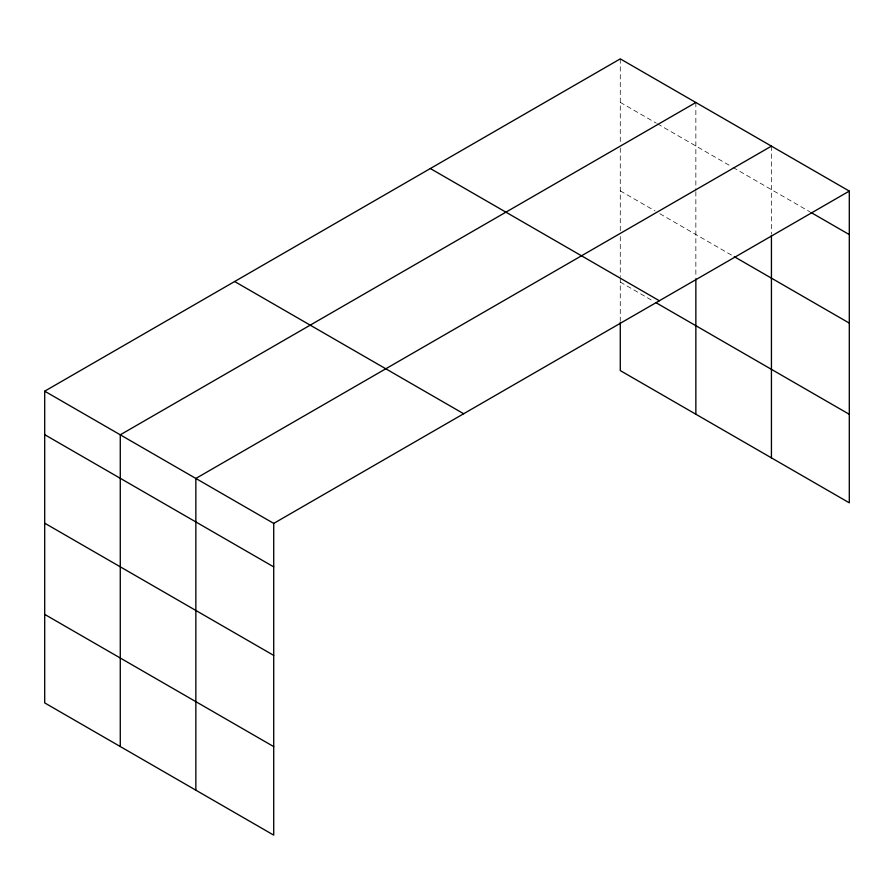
<?xml version="1.0" encoding="UTF-8"?>
<svg xmlns="http://www.w3.org/2000/svg" width="894" height="894" viewBox="0 0 894 894"><rect width="100%" height="100%" fill="white"/><g stroke="black" fill="none" stroke-linecap="round" stroke-linejoin="round"><path stroke-width="0.67" stroke-dasharray="4.47 3.35" d="M620.28 102.363L656.274 123.137M657.47 123.83L731.851 166.776M733.046 167.469L809.763 211.766M620.28 190.88L655.078 210.962M659.873 213.733L733.046 255.986M620.28 282.079L653.872 301.479M771.433 146.135L771.433 233.893M695.856 102.508L695.856 190.254M695.856 191.64L695.856 277.352M620.28 58.87L620.28 142.47M620.28 148.002L620.28 230.954M620.28 236.485L620.28 276.559M620.28 277.933L620.28 320.812"/><path stroke-width="1.34" d="M44.7 391.181L273.72 523.403L273.72 835.13L44.7 702.907L44.7 391.181L620.28 58.87L849.3 191.093L849.3 502.819L620.28 370.597L620.28 322.186M695.856 102.508L120.277 434.808L120.277 746.546M771.433 146.135L195.853 478.446L195.853 790.173M273.72 523.403L849.3 191.093M810.97 212.459L849.3 234.586M734.242 256.679L849.3 323.103M430.338 168.53L659.359 300.753M656.274 302.854L849.3 414.302M234.641 281.521L463.662 413.743M44.7 434.674L273.72 566.897M44.7 523.191L273.72 655.414M44.7 614.39L273.72 746.613M771.433 235.267L771.433 457.862M695.856 278.738L695.856 414.235"/></g></svg>
